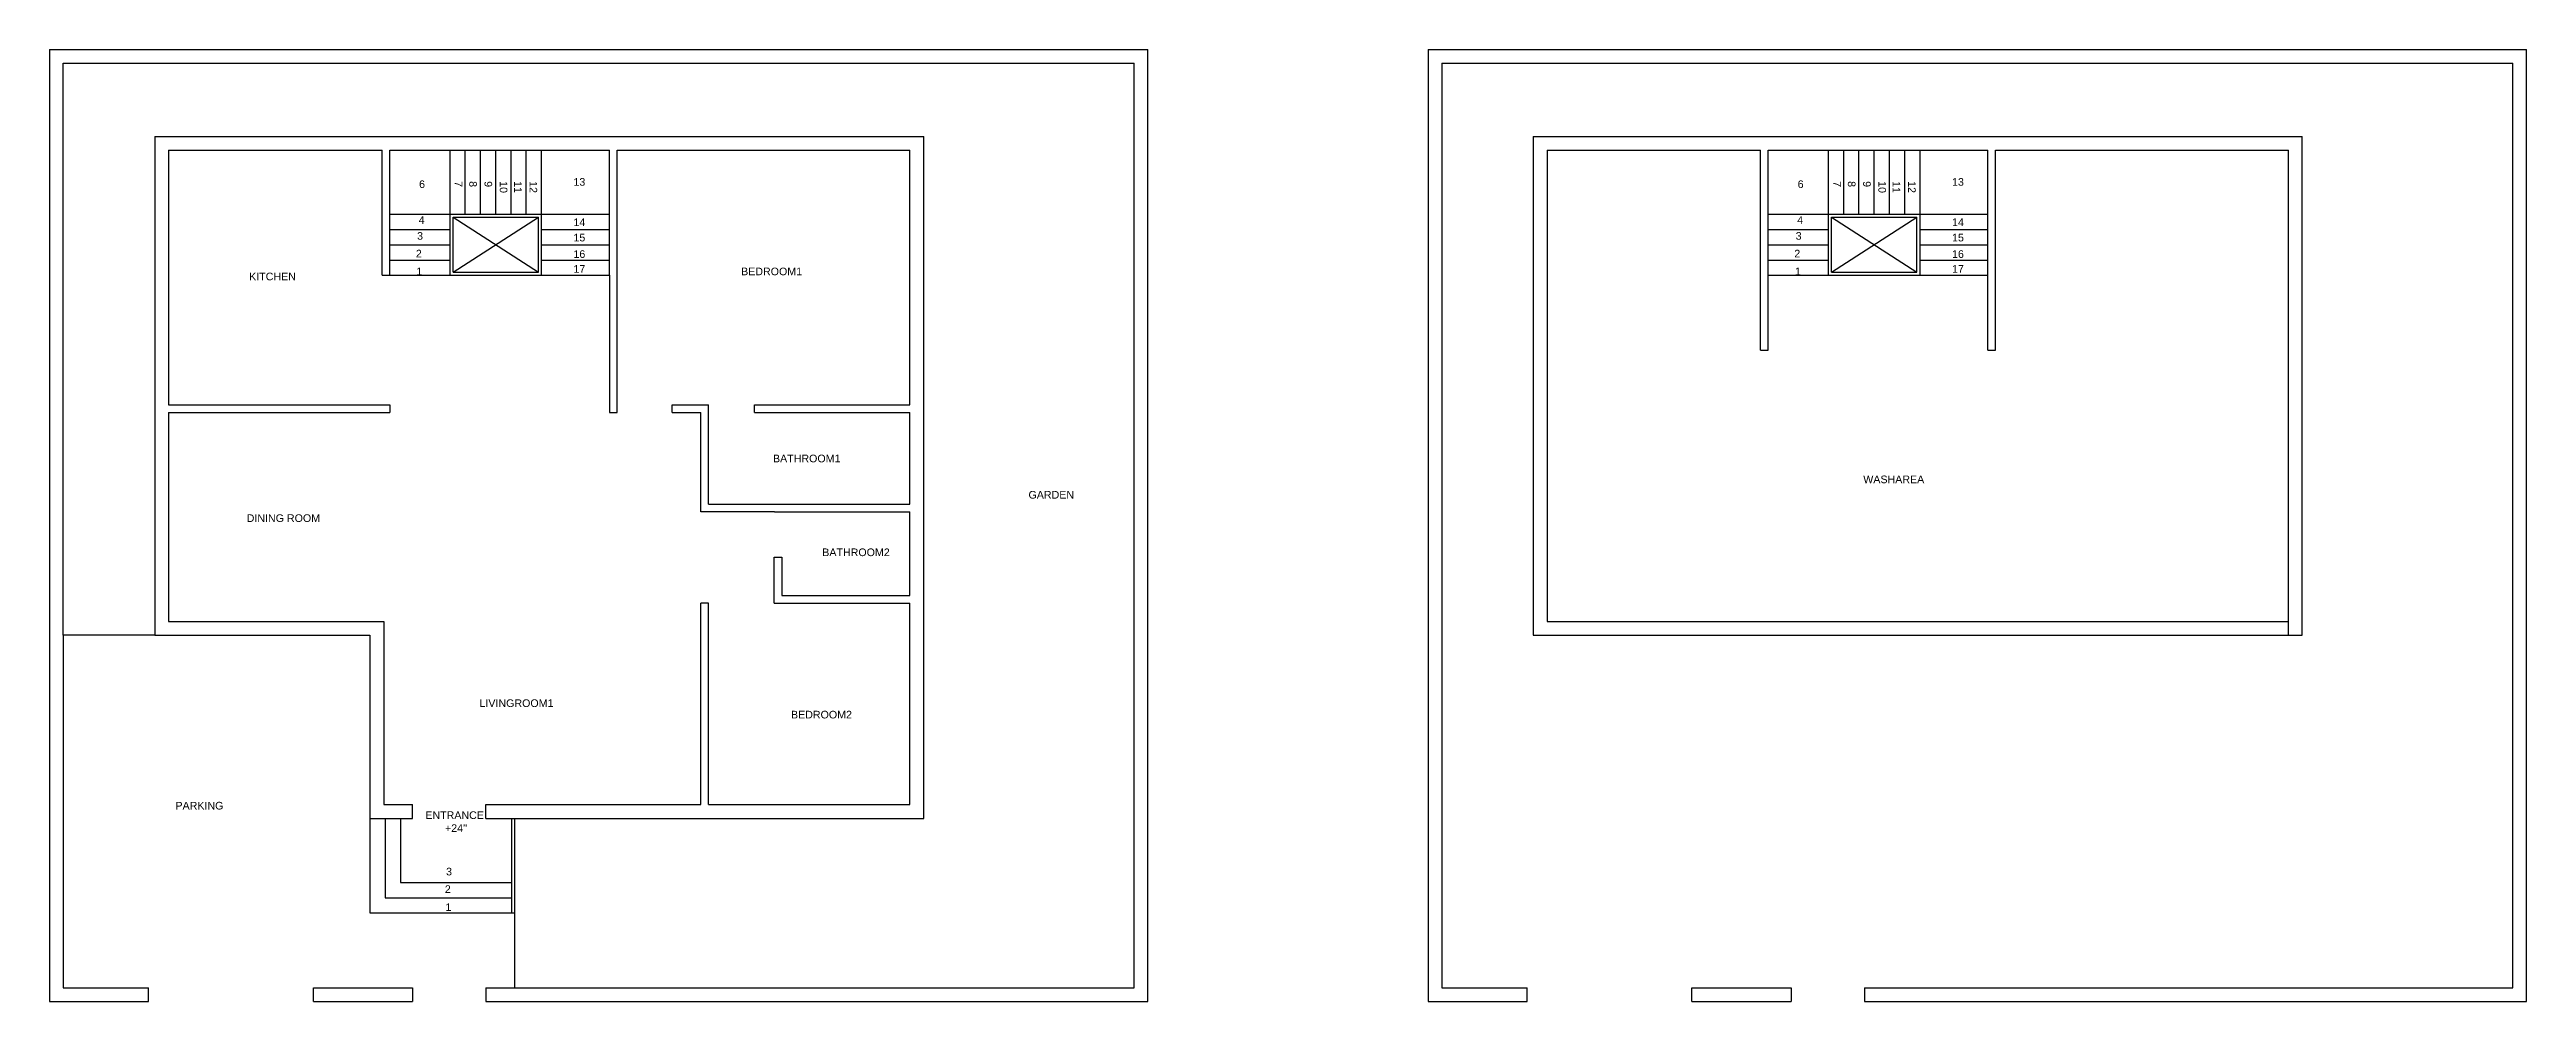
# Model space of a CAD drawing. Header units: feet. Extents: x 74 to 1697, y -604 to 20.
import ezdxf

# ---------------------------------------------------------------- set-up
doc = ezdxf.new("R2010")
doc.units = ezdxf.units.FT
doc.header["$MEASUREMENT"] = 0
for name, color, linetype in [('BathRoom1', 7, 'Continuous'), ('BathRoom2', 7, 'Continuous'), ('BedRoom1', 7, 'Continuous'), ('BedRoom2', 7, 'Continuous'), ('Boundary', 7, 'Continuous'), ('DiningRoom', 7, 'Continuous'), ('Entrance_Staircase', 7, 'Continuous'), ('Garden', 7, 'Continuous'), ('Kitchen', 7, 'Continuous'), ('LivingRoom1', 7, 'Continuous'), ('Parking', 7, 'Continuous'), ('Staircase', 7, 'Continuous'), ('Terrace', 7, 'Continuous')]:
    doc.layers.add(name, color=color, linetype=linetype)
doc.styles.get("Standard").update_dxf_attribs({"font": 'arial.ttf'})

msp = doc.modelspace()

# ---------------------------------------------------------------- linework, layer by layer
for p, q in [((82.7, -364.2), (82.7, 10.8)), ((291.7, -128.2), (296.7, -128.2)), ((296.7, -213.2), (296.7, -218.2)), ((505.7, -343.2), (500.7, -343.2)), ((283.7, -484.2), (311.6, -484.2)), ((292.7, -484.2), (311.6, -484.2)), ((311.6, -484.2), (311.6, -475.2)), ((359.6, -484.2), (359.6, -475.2)), ((359.6, -484.2), (378.7, -484.2)), ((376.7, -546.2), (378.7, -546.2)), ((311.6, -595.2), (311.6, -604.2)), ((359.6, -595.2), (359.6, -604.2))]:
    msp.add_line(p, q)
at = {"layer": 'BathRoom1'}
for p, q in [((505.7, -278.2), (505.7, -213.2)), ((535.7, -218.2), (535.7, -213.2)), ((535.7, -218.2), (637.7, -218.2)), ((637.7, -278.2), (637.7, -218.2)), ((505.7, -278.2), (637.7, -278.2))]:
    msp.add_line(p, q, dxfattribs=at)
at = {"layer": 'BathRoom2'}
for p, q in [((548.9, -283.2), (637.7, -283.2)), ((637.7, -338.2), (637.7, -283.2)), ((548.7, -312.9), (553.7, -312.9)), ((553.7, -312.9), (553.7, -338.2)), ((553.7, -338.2), (637.7, -338.2))]:
    msp.add_line(p, q, dxfattribs=at)
at = {"layer": 'BedRoom1'}
for p, q in [((445.7, -218.2), (445.7, -46.2)), ((445.7, -46.2), (637.7, -46.2)), ((637.7, -213.2), (637.7, -46.2)), ((481.7, -218.2), (481.7, -213.2)), ((481.7, -213.2), (505.7, -213.2)), ((481.7, -218.2), (500.7, -218.2)), ((535.7, -213.2), (637.7, -213.2))]:
    msp.add_line(p, q, dxfattribs=at)
at = {"layer": 'BedRoom2'}
for p, q in [((505.7, -475.2), (505.7, -343.2)), ((548.7, -343.2), (637.7, -343.2)), ((637.7, -475.2), (637.7, -343.2)), ((505.7, -475.2), (637.7, -475.2))]:
    msp.add_line(p, q, dxfattribs=at)
at = {"layer": 'Boundary'}
for p, q in [((73.7, 19.8), (73.7, -604.2)), ((73.7, 19.8), (793.7, 19.8)), ((793.7, -604.2), (793.7, 19.8)), ((977.3, 19.8), (977.3, -604.2)), ((977.3, 19.8), (1697.3, 19.8)), ((1697.3, -604.2), (1697.3, 19.8)), ((986.3, 10.8), (986.3, -595.2)), ((986.3, 10.8), (1688.3, 10.8)), ((1688.3, -595.2), (1688.3, 10.8)), ((1046.3, -37.2), (1046.3, -213.2)), ((1046.3, -37.2), (1550.3, -37.2)), ((1550.3, -364.2), (1550.3, -37.2)), ((1046.3, -213.2), (1046.3, -364.2)), ((1046.3, -364.2), (1550.3, -364.2)), ((986.3, -595.2), (1042.3, -595.2)), ((1042.3, -604.2), (1042.3, -595.2)), ((1150.3, -595.2), (1215.3, -595.2)), ((1150.3, -604.2), (1150.3, -595.2)), ((1215.3, -595.2), (1215.3, -604.2)), ((1263.3, -595.2), (1688.3, -595.2)), ((1263.3, -595.2), (1263.3, -604.2)), ((73.7, -604.2), (138.6, -604.2)), ((246.6, -604.2), (311.6, -604.2)), ((359.6, -604.2), (793.7, -604.2)), ((977.3, -604.2), (1042.3, -604.2)), ((1150.3, -604.2), (1215.3, -604.2)), ((1263.3, -604.2), (1697.3, -604.2))]:
    msp.add_line(p, q, dxfattribs=at)
at = {"layer": 'DiningRoom'}
for p, q in [((151.7, -218.2), (296.7, -218.2)), ((151.7, -218.2), (151.7, -355.2)), ((151.7, -355.2), (292.7, -355.2))]:
    msp.add_line(p, q, dxfattribs=at)
at = {"layer": 'Entrance_Staircase'}
for p, q in [((283.7, -484.2), (283.7, -546.2)), ((293.7, -484.2), (293.7, -536.2)), ((303.7, -484.2), (303.7, -526.2)), ((376.7, -546.2), (376.7, -484.2)), ((378.7, -595.2), (378.7, -484.2)), ((303.7, -526.2), (376.7, -526.2)), ((283.7, -546.2), (376.7, -546.2)), ((293.7, -536.2), (376.7, -536.2))]:
    msp.add_line(p, q, dxfattribs=at)
at = {"layer": 'Garden'}
for p, q in [((82.7, 10.8), (784.7, 10.8)), ((784.7, -595.2), (784.7, 10.8)), ((142.7, -37.2), (142.7, -213.2)), ((142.7, -37.2), (646.7, -37.2)), ((646.7, -484.2), (646.7, -37.2)), ((142.7, -213.2), (142.7, -364.2)), ((378.7, -484.2), (646.7, -484.2)), ((359.6, -595.2), (784.7, -595.2))]:
    msp.add_line(p, q, dxfattribs=at)
at = {"layer": 'Kitchen'}
for p, q in [((151.7, -46.2), (151.7, -213.2)), ((151.7, -46.2), (291.7, -46.2)), ((291.7, -128.2), (291.7, -46.2)), ((440.7, -128.2), (440.7, -218.2)), ((151.7, -213.2), (296.7, -213.2)), ((440.7, -218.2), (445.7, -218.2))]:
    msp.add_line(p, q, dxfattribs=at)
at = {"layer": 'LivingRoom1'}
for p, q in [((500.7, -283.2), (500.7, -218.2)), ((548.9, -283.2), (500.7, -283.2)), ((548.7, -338.2), (548.7, -312.9)), ((548.7, -343.2), (548.7, -338.2)), ((292.7, -355.2), (292.7, -475.2)), ((500.7, -475.2), (500.7, -343.2)), ((292.7, -475.2), (311.6, -475.2)), ((359.6, -475.2), (500.7, -475.2))]:
    msp.add_line(p, q, dxfattribs=at)
at = {"layer": 'Parking'}
for p, q in [((82.7, -364.2), (82.7, -595.2)), ((142.7, -364.2), (82.7, -364.2)), ((142.7, -364.2), (283.7, -364.2)), ((283.7, -364.2), (283.7, -484.2)), ((82.7, -595.2), (138.6, -595.2)), ((138.6, -604.2), (138.6, -595.2)), ((246.6, -604.2), (246.6, -595.2)), ((246.6, -595.2), (311.6, -595.2))]:
    msp.add_line(p, q, dxfattribs=at)
at = {"layer": 'Staircase'}
for p, q in [((296.7, -128.2), (296.7, -46.2)), ((296.7, -46.2), (440.7, -46.2)), ((336.2, -128.2), (336.2, -46.2)), ((346.2, -88.2), (346.2, -46.2)), ((356.2, -88.2), (356.2, -46.2)), ((366.2, -88.2), (366.2, -46.2)), ((376.2, -88.2), (376.2, -46.2)), ((386.2, -88.2), (386.2, -46.2)), ((396.2, -128.2), (396.2, -46.2)), ((440.7, -128.2), (440.7, -46.2)), ((1200.3, -46.2), (1344.3, -46.2)), ((1200.3, -177.2), (1200.3, -46.2)), ((1239.8, -128.2), (1239.8, -46.2)), ((1249.8, -88.2), (1249.8, -46.2)), ((1259.8, -88.2), (1259.8, -46.2)), ((1269.8, -88.2), (1269.8, -46.2)), ((1279.8, -88.2), (1279.8, -46.2)), ((1289.8, -88.2), (1289.8, -46.2)), ((1299.8, -128.2), (1299.8, -46.2)), ((1344.3, -177.2), (1344.3, -46.2)), ((296.7, -88.2), (440.7, -88.2)), ((338.2, -126.2), (338.2, -90.2)), ((338.2, -90.2), (394.2, -90.2)), ((338.2, -90.2), (394.2, -126.2)), ((338.2, -126.2), (394.2, -90.2)), ((394.2, -126.2), (394.2, -90.2)), ((1200.3, -88.2), (1344.3, -88.2)), ((1241.8, -90.2), (1297.8, -90.2)), ((1241.8, -126.2), (1241.8, -90.2)), ((1241.8, -90.2), (1297.8, -126.2)), ((1241.8, -126.2), (1297.8, -90.2)), ((1297.8, -126.2), (1297.8, -90.2)), ((296.7, -98.2), (336.2, -98.2)), ((296.7, -108.2), (336.2, -108.2)), ((396.2, -98.2), (440.7, -98.2)), ((396.2, -108.2), (440.7, -108.2)), ((1200.3, -98.2), (1239.8, -98.2)), ((1200.3, -108.2), (1239.8, -108.2)), ((1299.8, -98.2), (1344.3, -98.2)), ((1299.8, -108.2), (1344.3, -108.2)), ((296.7, -118.2), (336.2, -118.2)), ((296.7, -128.2), (336.2, -128.2)), ((336.2, -128.2), (396.2, -128.2)), ((338.2, -126.2), (394.2, -126.2)), ((396.2, -118.2), (440.7, -118.2)), ((396.2, -128.2), (440.7, -128.2)), ((1200.3, -118.2), (1239.8, -118.2)), ((1200.3, -128.2), (1239.8, -128.2)), ((1239.8, -128.2), (1299.8, -128.2)), ((1241.8, -126.2), (1297.8, -126.2)), ((1299.8, -118.2), (1344.3, -118.2)), ((1299.8, -128.2), (1344.3, -128.2))]:
    msp.add_line(p, q, dxfattribs=at)
at = {"layer": 'Terrace'}
for p, q in [((1055.3, -46.2), (1055.3, -355.2)), ((1055.3, -46.2), (1195.3, -46.2)), ((1195.3, -177.2), (1195.3, -46.2)), ((1349.3, -46.2), (1541.3, -46.2)), ((1349.3, -177.2), (1349.3, -46.2)), ((1541.3, -364.2), (1541.3, -46.2)), ((1195.3, -177.2), (1200.3, -177.2)), ((1344.3, -177.2), (1349.3, -177.2)), ((1055.3, -355.2), (1541.3, -355.2))]:
    msp.add_line(p, q, dxfattribs=at)

# ---------------------------------------------------------------- texts
at = {"layer": 'BathRoom1', "insert": (547.9, -245.8), "char_height": 5, "width": 33.942, "attachment_point": 1}
msp.add_mtext('BATHROOM1', dxfattribs=at)
at = {"layer": 'BathRoom2', "insert": (580.2, -307.3), "char_height": 5, "width": 33.942, "attachment_point": 1}
msp.add_mtext('BATHROOM2', dxfattribs=at)
at = {"layer": 'BedRoom1', "insert": (527, -123.2), "char_height": 5, "width": 33.942, "attachment_point": 1}
msp.add_mtext('BEDROOM1', dxfattribs=at)
at = {"layer": 'BedRoom2', "insert": (559.7, -413.7), "char_height": 5, "width": 33.942, "attachment_point": 1}
msp.add_mtext('BEDROOM2', dxfattribs=at)
at = {"layer": 'DiningRoom', "char_height": 5, "attachment_point": 1}
for s, insert, width in [('GARDEN', (715.4, -269.6), 33.942), ('DINING ROOM', (202.9, -284.9), 61.952)]:
    msp.add_mtext(s, dxfattribs=dict(at, insert=insert, width=width))
at = {"layer": 'Entrance_Staircase', "char_height": 5, "width": 33.942, "attachment_point": 1}
for s, insert in [('ENTRANCE', (320, -479.6)), ("+24''", (332.9, -488.1)), ('3', (333.6, -516.6)), ('2', (332.8, -528.1)), ('1', (333.2, -539.9))]:
    msp.add_mtext(s, dxfattribs=dict(at, insert=insert))
at = {"layer": 'Kitchen', "insert": (204.5, -126.5), "char_height": 5, "width": 33.942, "attachment_point": 1}
msp.add_mtext('KITCHEN', dxfattribs=at)
at = {"layer": 'LivingRoom1', "insert": (355.5, -406.2), "char_height": 5, "width": 33.942, "attachment_point": 1}
msp.add_mtext('LIVINGROOM1', dxfattribs=at)
at = {"layer": 'Parking', "insert": (156.2, -473.4), "char_height": 5, "width": 33.942, "attachment_point": 1}
msp.add_mtext('PARKING', dxfattribs=at)
at = {"layer": 'Staircase', "char_height": 5, "width": 33.942, "attachment_point": 1}
for s, insert in [('13', (417.1, -64.5)), ('13', (1320.8, -64.5)), ('6', (315.9, -66)), ('6', (1219.6, -66)), ('4', (315.6, -89.5)), ('14', (417.1, -90.9)), ('4', (1219.3, -89.5)), ('14', (1320.8, -90.9)), ('2', (313.8, -111.5)), ('3', (314.6, -99.9)), ('15', (417.1, -101)), ('16', (417.1, -111.8)), ('2', (1217.4, -111.5)), ('3', (1218.3, -99.9)), ('15', (1320.8, -101)), ('16', (1320.8, -111.8)), ('1', (314.1, -123.2)), ('17', (417.1, -121.5)), ('1', (1217.8, -123.2)), ('17', (1320.8, -121.5)), ('WASHAREA', (1262.6, -259.5))]:
    msp.add_mtext(s, dxfattribs=dict(at, insert=insert))
at = {"layer": 'Staircase', "char_height": 5, "width": 33.942, "attachment_point": 1, "rotation": 270}
for s, insert in [('7', (344.3, -66.5)), ('8', (353.8, -66.5)), ('9', (363.8, -66.5)), ('10', (373.8, -66.5)), ('11', (383.2, -66.5)), ('12', (393.3, -66.5)), ('7', (1248, -66.5)), ('8', (1257.5, -66.5)), ('9', (1267.5, -66.5)), ('10', (1277.5, -66.5)), ('11', (1286.8, -66.5)), ('12', (1297, -66.5))]:
    msp.add_mtext(s, dxfattribs=dict(at, insert=insert))

doc.saveas('drawing.dxf')
